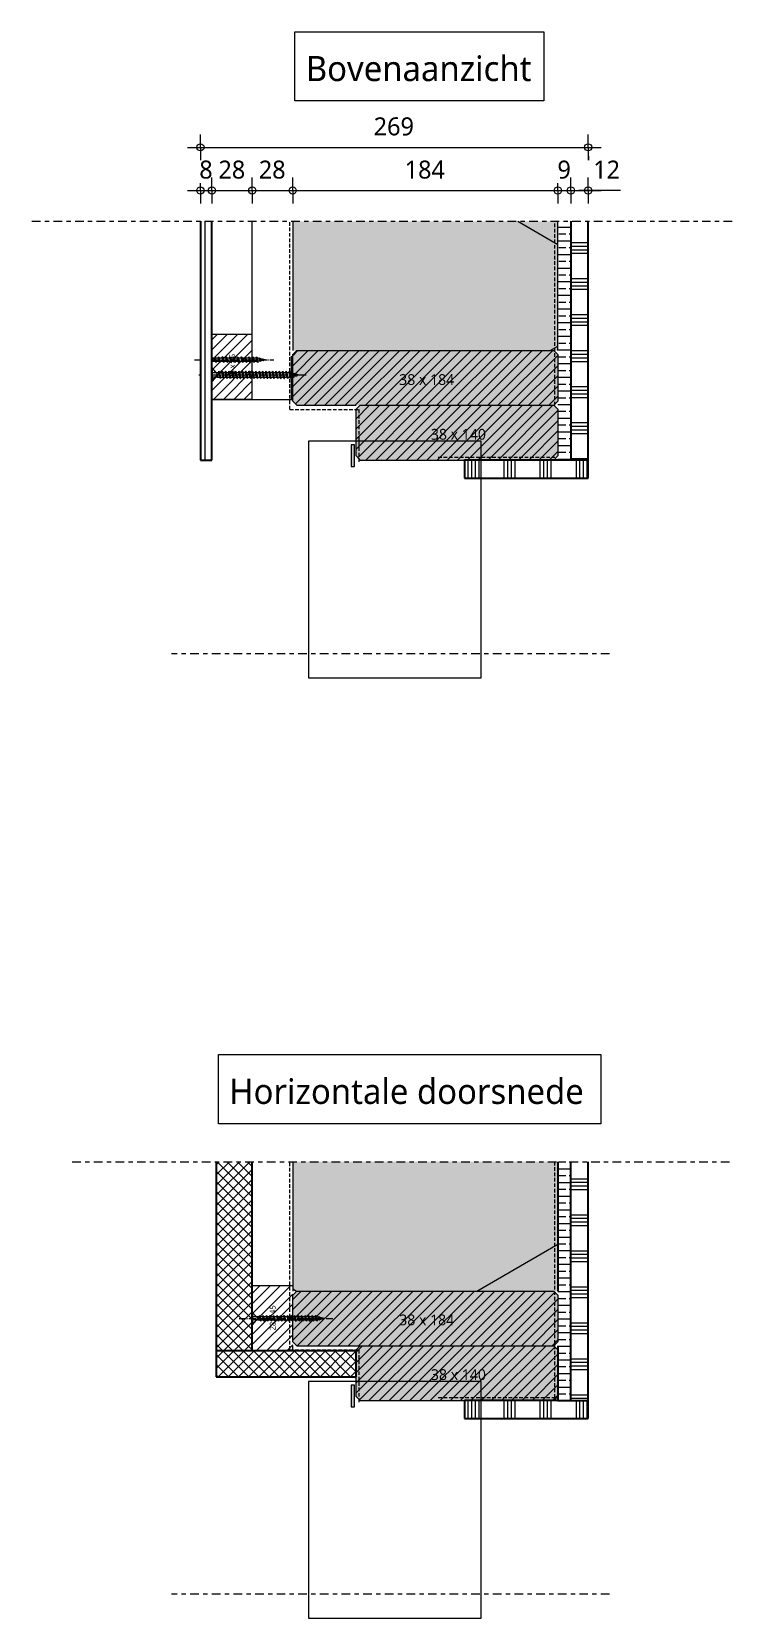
# Model space of a CAD drawing. Header units: millimetres. Extents: x 2927 to 18500, y -7154 to 6447.
# Drawn here: x 17032 to 17518, y -663 to 439 of the extents above; entities that cross this region are included whole.
import ezdxf

# ---------------------------------------------------------------- set-up
doc = ezdxf.new("R2010")
doc.units = ezdxf.units.MM
for name, pattern in [('Dash', [6.35, 3.175, -3.175]), ('MV_center', [15, 6, -3, 3, -3]), ('MV_hartlijn_staal', [6.6, 5, -0.8, 0, -0.8]), ('MV_hidden', [3.75, 2.5, -1.25])]:
    doc.linetypes.add(name, pattern=pattern)
for name, color, linetype, lineweight in [('A-ANNO-DIMS', 211, 'Continuous', 13), ('A-ANNO-DIMS-5', 211, 'Continuous', 13), ('A-ANNO-NOTE', 131, 'Continuous', 18), ('A-DETL', 90, 'Continuous', 13), ('A-DETL-GENF', 92, 'Continuous', 18), ('A-DETL-MEDM', 33, 'Continuous', 18), ('G-ANNO-REFR', 1, 'Dash', 13), ('G-ANNO-TEXT', 231, 'Continuous', 13)]:
    doc.layers.add(name, color=color, linetype=linetype, lineweight=lineweight)
doc.styles.add('Segoe UI', font='segoeui.ttf', dxfattribs={"height": 7.5})
doc.styles.add('Segoe UI_1', font='segoeui.ttf', dxfattribs={"height": 4})
doc.styles.add('Segoe UI_3', font='segoeui.ttf', dxfattribs={"height": 12.5})
doc.styles.add('Segoe UI_4', font='segoeui.ttf', dxfattribs={"height": 17.5})
doc.dimstyles.new('2_5_mm', dxfattribs={"dimscale": 304.8, "dimtxt": 13.092049, "dimasz": 0.016404, "dimexe": 0.029528, "dimexo": 0.0625, "dimgap": 0.014764, "dimtad": 1, "dimdec": 0, "dimzin": 0, "dimdsep": 46, "dimtxsty": 'Segoe UI_3', "dimblk1": 'DOTBLANK', "dimblk2": 'DOTBLANK', "dimsah": 1, "dimcen": 0.09, "dimdle": 0.029528, "dimazin": 0, "dimtfac": 1, "dimtdec": 4, "dimtix": 1, "dimtmove": 0, "dimatfit": 3, "dimfxl": 0.029528, "dimfxlon": 1, "dimtvp": 1, "dimtfill": 1, "dimtolj": 1, "dimtzin": 0, "dimarcsym": 2})
doc.dimstyles.new('2_5_mm_2', dxfattribs={"dimscale": 304.8, "dimtxt": 13.092049, "dimasz": 0.016404, "dimexe": 0.029528, "dimexo": 0.0625, "dimgap": 0.014764, "dimtad": 1, "dimdec": 0, "dimzin": 0, "dimdsep": 46, "dimtxsty": 'Segoe UI_3', "dimblk1": 'DOTBLANK', "dimblk2": 'DOTBLANK', "dimsah": 1, "dimcen": 0.09, "dimdle": 0.029528, "dimazin": 0, "dimtfac": 1, "dimtdec": 4, "dimtix": 1, "dimtmove": 1, "dimatfit": 3, "dimfxl": 0.029528, "dimfxlon": 1, "dimtvp": 1, "dimtfill": 1, "dimtolj": 1, "dimtzin": 0, "dimarcsym": 2})
picture_1 = doc.add_image_def('image1.jpg', size_in_pixel=(300, 412))
pattern_1 = [(0, (0, 0), (0, 9.476), []), (0, (0, 4.738), (0, 9.476), [4.738, -2.369])]
pattern_2 = [(90, (10, 0), (-25, 1e-15), []), (90, (12.5, 0), (-25, 1e-15), []), (90, (15, 0), (-25, 1e-15), []), (90, (17.5, 0), (-25, 1e-15), [])]
pattern_3 = [(0, (0, 10), (0, 25), []), (0, (0, 12.5), (0, 25), []), (0, (0, 15), (0, 25), []), (0, (0, 17.5), (0, 25), [])]
pattern_4 = [(300, (-2126.39, -181.76), (-155.885, -90), []), (240, (-2126.39, -181.76), (-155.885, 90), [])]
pattern_5 = [(45, (0, 0), (-3.5355339, 3.5355339), []), (135, (0, 0), (-3.5355339, -3.5355339), [])]

# ---------------------------------------------------------------- blocks, each defined once
blk = doc.blocks.new('00 hout-rechthoekig - SLS 38x140-4311494-Details Domera')
at = {"layer": 'A-DETL-GENF'}
blk.add_hatch(color=256, dxfattribs=at).paths.add_polyline_path([(59, 0), (137.2, 0), (140, 2.8), (140, 35.2), (137.2, 38), (2.8, 38), (0, 35.2), (0, 2.8), (2.8, 0)])
at = {"layer": 'A-DETL-MEDM', "lineweight": 13}
h = blk.add_hatch(dxfattribs=at)
h.set_pattern_fill('FP_303', color=256, style=0, pattern_type=2)
h.set_pattern_definition([(45, (-17257.179, 511.462), (-3.5355339, 3.5355339), [])])
h.paths.add_polyline_path([(59, 0), (137.2, 0), (140, 2.8), (140, 35.2), (137.2, 38), (2.8, 38), (0, 35.2), (0, 2.8), (2.8, 0)])
at = {"layer": 'A-DETL-MEDM'}
for p, q in [((0, 35.2), (2.8, 38)), ((0, 35.2), (2.8, 38)), ((0, 34.5), (0, 35.2)), ((137.2, 38), (140, 35.2)), ((137.2, 38), (140, 35.2)), ((0, 2.8), (0, 16.5)), ((2.8, 0), (0, 2.8)), ((2.8, 0), (0, 2.8)), ((2.8, 0), (75.2, 0)), ((140, 2.8), (137.2, 0)), ((137.2, 0), (140, 2.8))]:
    blk.add_line(p, q, dxfattribs=at)
blk = doc.blocks.new('00 hout rechthoekig - 28x45-4306784-Details Domera')
at = {"layer": 'A-DETL-GENF', "lineweight": 13}
h = blk.add_hatch(dxfattribs=at)
h.set_pattern_fill('FP_304', color=256, style=0, pattern_type=2)
h.set_pattern_definition([(315, (476.962, 17185.179), (3.5355339, 3.5355339), [])])
h.paths.add_polyline_path([(0, -28), (45, -28), (45, 0), (0, 0)])
at = {"layer": 'A-DETL-MEDM'}
for p, q in [((45, -28), (45, 0)), ((0, -28), (3.5, -28))]:
    blk.add_line(p, q, dxfattribs=at)
blk = doc.blocks.new('42_isolatie - Type 1-4084840-Details Domera')
at = {"layer": 'A-DETL-GENF'}
blk.add_hatch(color=256, dxfattribs=at).paths.add_polyline_path([(242.8, -0.8), (153, -0.8), (153, -184.8), (242.8, -184.8), (242.8, -3.6)])
at = {"layer": 'A-DETL-GENF', "lineweight": 13}
h = blk.add_hatch(dxfattribs=at)
h.set_pattern_fill('FP_11', color=256, style=0, pattern_type=2)
h.set_pattern_definition(pattern_4)
h.paths.add_polyline_path([(242.8, -0.8), (153, -0.8), (153, -184.8), (242.8, -184.8), (242.8, -3.6)])
at = {"layer": 'A-DETL-GENF'}
for p, q in [((242.8, -0.8), (153, -0.8)), ((153, -184.8), (242.8, -184.8)), ((153, -184.8), (242.8, -184.8))]:
    blk.add_line(p, q, dxfattribs=at)
blk = doc.blocks.new('00 hout-rechthoekig - SLS 38x184-4311497-Details Domera')
at = {"layer": 'A-DETL-GENF'}
blk.add_hatch(color=256, dxfattribs=at).paths.add_polyline_path([(181.2, 0), (184, 2.8), (184, 35.2), (181.2, 38), (2.8, 38), (0, 35.2), (0, 2.8), (2.8, 0), (103, 0)])
at = {"layer": 'A-DETL-MEDM', "lineweight": 13}
h = blk.add_hatch(dxfattribs=at)
h.set_pattern_fill('FP_341', color=256, style=0, pattern_type=2)
h.set_pattern_definition([(45, (-17213.179, 473.462), (-3.5355339, 3.5355339), [])])
h.paths.add_polyline_path([(181.2, 0), (184, 2.8), (184, 35.2), (181.2, 38), (2.8, 38), (0, 35.2), (0, 2.8), (2.8, 0), (103, 0)])
at = {"layer": 'A-DETL-MEDM'}
for p, q in [((0, 35.2), (2.8, 38)), ((0, 35.2), (2.8, 38)), ((0, 2.8), (0, 35.2)), ((2.8, 38), (181.2, 38)), ((181.2, 38), (184, 35.2)), ((181.2, 38), (184, 35.2)), ((184, 35.2), (184, 2.8)), ((2.8, 0), (0, 2.8)), ((2.8, 0), (0, 2.8)), ((2.8, 0), (181.2, 0)), ((184, 2.8), (181.2, 0)), ((181.2, 0), (184, 2.8))]:
    blk.add_line(p, q, dxfattribs=at)
blk = doc.blocks.new('42_isolatie - Type 1-V282-Details Domera')
at = {"layer": 'A-DETL-GENF'}
blk.add_hatch(color=256, dxfattribs=at).paths.add_polyline_path([(242.8, -0.8), (153, -0.8), (153, -184.8), (242.8, -184.8), (242.8, -3.6)])
at = {"layer": 'A-DETL-GENF', "lineweight": 13}
h = blk.add_hatch(dxfattribs=at)
h.set_pattern_fill('FP_11', color=256, style=0, pattern_type=2)
h.set_pattern_definition(pattern_4)
h.paths.add_polyline_path([(242.8, -0.8), (153, -0.8), (153, -184.8), (242.8, -184.8), (242.8, -3.6)])
at = {"layer": 'A-DETL-GENF'}
for p, q in [((242.8, -0.8), (153, -0.8)), ((242.8, -0.8), (153, -0.8)), ((153, -184.8), (242.8, -184.8)), ((153, -184.8), (242.8, -184.8))]:
    blk.add_line(p, q, dxfattribs=at)
blk = doc.blocks.new('00 hout rechthoekig - 28x45-V283-Details Domera')
at = {"layer": 'A-DETL-GENF', "lineweight": 13}
h = blk.add_hatch(dxfattribs=at)
h.set_pattern_fill('FP_342', color=256, style=0, pattern_type=2)
h.set_pattern_definition([(315, (-183.569, 17157.179), (3.5355339, 3.5355339), [])])
h.paths.add_polyline_path([(0, -28), (45, -28), (45, 0), (0, 0)])
at = {"layer": 'A-DETL-MEDM'}
for p, q in [((0, 0), (0, -28)), ((45, -28), (45, 0)), ((0, -28), (45, -28))]:
    blk.add_line(p, q, dxfattribs=at)
blk = doc.blocks.new('00 hout-rechthoekig - SLS 38x184-V284-Details Domera')
at = {"layer": 'A-DETL-GENF'}
blk.add_hatch(color=256, dxfattribs=at).paths.add_polyline_path([(181.2, 0), (184, 2.8), (184, 35.2), (181.2, 38), (2.8, 38), (0, 35.2), (0, 2.8), (2.8, 0), (103, 0)])
at = {"layer": 'A-DETL-MEDM', "lineweight": 13}
h = blk.add_hatch(dxfattribs=at)
h.set_pattern_fill('FP_343', color=256, style=0, pattern_type=2)
h.set_pattern_definition([(45, (-17213.179, -179.463), (-3.5355339, 3.5355339), [])])
h.paths.add_polyline_path([(181.2, 0), (184, 2.8), (184, 35.2), (181.2, 38), (2.8, 38), (0, 35.2), (0, 2.8), (2.8, 0), (103, 0)])
at = {"layer": 'A-DETL-MEDM'}
for p, q in [((0, 35.2), (2.8, 38)), ((0, 35.2), (2.8, 38)), ((0, 2.8), (0, 35.2)), ((2.8, 38), (181.2, 38)), ((181.2, 38), (184, 35.2)), ((181.2, 38), (184, 35.2)), ((184, 35.2), (184, 2.8)), ((2.8, 0), (0, 2.8)), ((2.8, 0), (0, 2.8)), ((2.8, 0), (44, 0)), ((184, 2.8), (181.2, 0)), ((181.2, 0), (184, 2.8))]:
    blk.add_line(p, q, dxfattribs=at)
blk = doc.blocks.new('NLRS_00_DI_maskeer - Type 1-4235193-Details Domera')
at = {"layer": 'A-DETL-GENF', "linetype": 'MV_center'}
blk.add_line((203.9, 0), (-100, 0), dxfattribs=at)
blk = doc.blocks.new('28 schroeven 2D - Verzonken schroef 5_0x60mm-V285-Details Domera')
at = {"layer": 'A-DETL-GENF', "lineweight": 5}
for p, q in [((-2, -2.4), (-4.9, 0)), ((4.9, 0), (2, -2.4)), ((-4.5, -0.3), (4.5, -0.3)), ((2.5, -4.7), (-2.5, -5.9)), ((-2.5, -5.9), (-1.8, -5.3)), ((2.5, -7.1), (-2.5, -8.2)), ((-2.5, -8.2), (-1.8, -7.6)), ((2.5, -9.4), (-2.5, -10.6)), ((-2.5, -10.6), (-1.8, -9.9)), ((-1.5, -4), (1.5, -3.3)), ((-1.5, -3.6), (-1.5, -55)), ((1.5, -55), (1.5, -3.6)), ((1.8, -5.4), (2.5, -4.7)), ((1.8, -7.7), (2.5, -7.1)), ((1.8, -10), (2.5, -9.4)), ((2.5, -11.7), (-2.5, -12.9)), ((-2.5, -12.9), (-1.8, -12.3)), ((2.5, -14.1), (-2.5, -15.2)), ((-2.5, -15.2), (-1.8, -14.6)), ((2.5, -16.4), (-2.5, -17.6)), ((-2.5, -17.6), (-1.8, -16.9)), ((2.5, -18.7), (-2.5, -19.9)), ((-2.5, -19.9), (-1.8, -19.3)), ((2.5, -21.1), (-2.5, -22.2)), ((-2.5, -22.2), (-1.8, -21.6)), ((1.8, -12.4), (2.5, -11.7)), ((1.8, -14.7), (2.5, -14.1)), ((1.8, -17), (2.5, -16.4)), ((1.8, -19.4), (2.5, -18.7)), ((1.8, -21.7), (2.5, -21.1)), ((2.5, -23.4), (-2.5, -24.6)), ((-2.5, -24.6), (-1.8, -23.9)), ((2.5, -25.7), (-2.5, -26.9)), ((-2.5, -26.9), (-1.8, -26.3)), ((2.5, -28.1), (-2.5, -29.2)), ((-2.5, -29.2), (-1.8, -28.6)), ((2.5, -30.4), (-2.5, -31.6)), ((-2.5, -31.6), (-1.8, -30.9)), ((2.5, -32.7), (-2.5, -33.9)), ((1.8, -24), (2.5, -23.4)), ((1.8, -26.4), (2.5, -25.7)), ((1.8, -28.7), (2.5, -28.1)), ((1.8, -31), (2.5, -30.4)), ((1.8, -33.4), (2.5, -32.7)), ((-2.5, -33.9), (-1.8, -33.3)), ((2.5, -35.1), (-2.5, -36.2)), ((-2.5, -36.2), (-1.8, -35.6)), ((2.5, -37.4), (-2.5, -38.6)), ((-2.5, -38.6), (-1.8, -37.9)), ((2.5, -39.7), (-2.5, -40.9)), ((-2.5, -40.9), (-1.8, -40.3)), ((2.5, -42.1), (-2.5, -43.2)), ((-2.5, -43.2), (-1.8, -42.6)), ((1.8, -35.7), (2.5, -35.1)), ((1.8, -38), (2.5, -37.4)), ((1.8, -40.4), (2.5, -39.7)), ((1.8, -42.7), (2.5, -42.1)), ((2.5, -44.4), (-2.5, -45.6)), ((-2.5, -45.6), (-1.8, -44.9)), ((2.5, -46.7), (-2.5, -47.9)), ((-2.5, -47.9), (-1.8, -47.3)), ((2.5, -49.1), (-2.5, -50.2)), ((-2.5, -50.2), (-1.8, -49.6)), ((2.5, -51.4), (-2.5, -52.6)), ((-2.5, -52.6), (-1.8, -51.9)), ((2.5, -53.7), (-2.5, -54.9)), ((-2.5, -54.9), (-1.8, -54.3)), ((-1.5, -55), (0, -60)), ((0, -60), (1.5, -55)), ((1.8, -45), (2.5, -44.4)), ((1.8, -47.4), (2.5, -46.7)), ((1.8, -49.7), (2.5, -49.1)), ((1.8, -52), (2.5, -51.4)), ((1.8, -54.4), (2.5, -53.7)), ((1.8, -55.8), (-1.8, -56.7)), ((-1.8, -56.7), (-1, -56)), ((-1, -58.7), (-0.3, -58.1)), ((1, -58.2), (-1, -58.7)), ((0.3, -58.9), (1, -58.2)), ((1, -56.5), (1.8, -55.8))]:
    blk.add_line(p, q, dxfattribs=at)
at = {"layer": 'A-DETL-GENF'}
for p, q in [((-1.5, -3.6), (-1.5, 0)), ((1.5, -3.6), (1.5, 0))]:
    blk.add_line(p, q, dxfattribs=at)
at = {"layer": 'A-DETL-GENF', "linetype": 'MV_hartlijn_staal', "lineweight": 13}
for p, q in [((0, 9.1), (0, 8)), ((0, 0), (0, -65.9))]:
    blk.add_line(p, q, dxfattribs=at)
at = {"layer": 'A-DETL-GENF', "lineweight": 5}
for centre, start, end in [((-3, -3.6), 360, 50), ((3, -3.6), 130, 180)]:
    blk.add_arc(centre, 1.5, start, end, dxfattribs=at)
for points in [[(-2.5, -5.9), (-1.8, -6.2), (1.8, -5.4)], [(-2.5, -8.2), (-1.8, -8.5), (1.8, -7.7)], [(-2.5, -10.6), (-1.8, -10.9), (1.8, -10)], [(-1.8, -5.3), (2.2, -4.5), (2.5, -4.7)], [(-1.8, -7.6), (2.2, -6.8), (2.5, -7.1)], [(-1.8, -9.9), (2.2, -9.1), (2.5, -9.4)], [(-2.5, -12.9), (-1.8, -13.2), (1.8, -12.4)], [(-2.5, -15.2), (-1.8, -15.5), (1.8, -14.7)], [(-2.5, -17.6), (-1.8, -17.9), (1.8, -17)], [(-2.5, -19.9), (-1.8, -20.2), (1.8, -19.4)], [(-2.5, -22.2), (-1.8, -22.5), (1.8, -21.7)], [(-1.8, -12.3), (2.2, -11.5), (2.5, -11.7)], [(-1.8, -14.6), (2.2, -13.8), (2.5, -14.1)], [(-1.8, -16.9), (2.2, -16.1), (2.5, -16.4)], [(-1.8, -19.3), (2.2, -18.5), (2.5, -18.7)], [(-1.8, -21.6), (2.2, -20.8), (2.5, -21.1)], [(-2.5, -24.6), (-1.8, -24.9), (1.8, -24)], [(-2.5, -26.9), (-1.8, -27.2), (1.8, -26.4)], [(-2.5, -29.2), (-1.8, -29.5), (1.8, -28.7)], [(-2.5, -31.6), (-1.8, -31.9), (1.8, -31)], [(-1.8, -23.9), (2.2, -23.1), (2.5, -23.4)], [(-1.8, -26.3), (2.2, -25.5), (2.5, -25.7)], [(-1.8, -28.6), (2.2, -27.8), (2.5, -28.1)], [(-1.8, -30.9), (2.2, -30.1), (2.5, -30.4)], [(-1.8, -33.3), (2.2, -32.5), (2.5, -32.7)], [(-2.5, -33.9), (-1.8, -34.2), (1.8, -33.4)], [(-2.5, -36.2), (-1.8, -36.5), (1.8, -35.7)], [(-2.5, -38.6), (-1.8, -38.9), (1.8, -38)], [(-2.5, -40.9), (-1.8, -41.2), (1.8, -40.4)], [(-2.5, -43.2), (-1.8, -43.5), (1.8, -42.7)], [(-1.8, -35.6), (2.2, -34.8), (2.5, -35.1)], [(-1.8, -37.9), (2.2, -37.1), (2.5, -37.4)], [(-1.8, -40.3), (2.2, -39.5), (2.5, -39.7)], [(-1.8, -42.6), (2.2, -41.8), (2.5, -42.1)], [(-2.5, -45.6), (-1.8, -45.9), (1.8, -45)], [(-2.5, -47.9), (-1.8, -48.2), (1.8, -47.4)], [(-2.5, -50.2), (-1.8, -50.5), (1.8, -49.7)], [(-2.5, -52.6), (-1.8, -52.9), (1.8, -52)], [(-2.5, -54.9), (-1.8, -55.2), (1.8, -54.4)], [(-1.8, -44.9), (2.2, -44.1), (2.5, -44.4)], [(-1.8, -47.3), (2.2, -46.5), (2.5, -46.7)], [(-1.8, -49.6), (2.2, -48.8), (2.5, -49.1)], [(-1.8, -51.9), (2.2, -51.1), (2.5, -51.4)], [(-1.8, -54.3), (2.2, -53.5), (2.5, -53.7)], [(-1.8, -56.7), (-1.3, -56.9), (1, -56.5)], [(-1, -56), (1.6, -55.6), (1.8, -55.8)], [(-1, -58.7), (-0.8, -58.8), (0.3, -58.9)], [(-0.3, -58.1), (1, -58.1), (1, -58.2)]]:
    blk.add_open_spline(points, degree=2, dxfattribs=at)
blk = doc.blocks.new('28 schroeven 2D - Verzonken schroef 4_0x40mm-V286-Details Domera')
at = {"layer": 'A-DETL-GENF', "linetype": 'MV_hartlijn_staal', "lineweight": 13}
for p, q in [((0, 9.1), (0, 5)), ((0, -3), (0, -45.9))]:
    blk.add_line(p, q, dxfattribs=at)
at = {"layer": 'A-DETL-GENF', "lineweight": 5}
for p, q in [((2, -5), (-2, -5.9)), ((-2, -5.9), (-1.3, -5.3)), ((2, -7.6), (-2, -8.5)), ((-2, -8.5), (-1.3, -7.9)), ((2, -10.2), (-2, -11.2)), ((-2, -11.2), (-1.3, -10.5)), ((-1, -4), (1, -3.3)), ((-1, -3.6), (-1, -35)), ((1, -35), (1, -3.6)), ((1.3, -5.6), (2, -5)), ((1.3, -8.2), (2, -7.6)), ((1.3, -10.9), (2, -10.2)), ((2, -12.9), (-2, -13.8)), ((-2, -13.8), (-1.3, -13.2)), ((2, -15.5), (-2, -16.4)), ((-2, -16.4), (-1.3, -15.8)), ((2, -18.1), (-2, -19.1)), ((-2, -19.1), (-1.3, -18.4)), ((2, -20.8), (-2, -21.7)), ((-2, -21.7), (-1.3, -21.1)), ((1.3, -13.5), (2, -12.9)), ((1.3, -16.2), (2, -15.5)), ((1.3, -18.8), (2, -18.1)), ((1.3, -21.4), (2, -20.8)), ((2, -23.4), (-2, -24.4)), ((-2, -24.4), (-1.3, -23.7)), ((2, -26.1), (-2, -27)), ((-2, -27), (-1.3, -26.3)), ((2, -28.7), (-2, -29.6)), ((-2, -29.6), (-1.3, -29)), ((2, -31.3), (-2, -32.3)), ((-2, -32.3), (-1.3, -31.6)), ((1.3, -24.1), (2, -23.4)), ((1.3, -26.7), (2, -26.1)), ((1.3, -29.3), (2, -28.7)), ((1.3, -32), (2, -31.3)), ((2, -34), (-2, -34.9)), ((-2, -34.9), (-1.3, -34.3)), ((-1.3, -36.7), (-0.5, -36)), ((1.3, -36.1), (-1.3, -36.7)), ((-1, -35), (0, -40)), ((-0.5, -38.7), (0.2, -38.1)), ((0.5, -38.5), (-0.5, -38.7)), ((-0.2, -39.1), (0.5, -38.5)), ((0, -40), (1, -35)), ((0.5, -36.7), (1.3, -36.1)), ((1.3, -34.6), (2, -34))]:
    blk.add_line(p, q, dxfattribs=at)
at = {"layer": 'A-DETL-GENF'}
for p, q in [((-1, -3.6), (-1, -3)), ((1, -3.6), (1, -3))]:
    blk.add_line(p, q, dxfattribs=at)
at = {"layer": 'A-DETL-GENF', "lineweight": 5}
for centre, start, end in [((-2.5, -3.6), 360, 21.7848), ((2.5, -3.6), 158.2152, 180)]:
    blk.add_arc(centre, 1.5, start, end, dxfattribs=at)
for points in [[(-2, -5.9), (-1.5, -6.1), (1.3, -5.6)], [(-2, -8.5), (-1.5, -8.8), (1.3, -8.2)], [(-2, -11.2), (-1.5, -11.4), (1.3, -10.9)], [(-1.3, -5.3), (1.8, -4.8), (2, -5)], [(-1.3, -7.9), (1.8, -7.4), (2, -7.6)], [(-1.3, -10.5), (1.8, -10), (2, -10.2)], [(-2, -13.8), (-1.5, -14), (1.3, -13.5)], [(-2, -16.4), (-1.5, -16.7), (1.3, -16.2)], [(-2, -19.1), (-1.5, -19.3), (1.3, -18.8)], [(-2, -21.7), (-1.5, -22), (1.3, -21.4)], [(-1.3, -13.2), (1.8, -12.7), (2, -12.9)], [(-1.3, -15.8), (1.8, -15.3), (2, -15.5)], [(-1.3, -18.4), (1.8, -17.9), (2, -18.1)], [(-1.3, -21.1), (1.8, -20.6), (2, -20.8)], [(-2, -24.4), (-1.5, -24.6), (1.3, -24.1)], [(-2, -27), (-1.5, -27.2), (1.3, -26.7)], [(-2, -29.6), (-1.5, -29.9), (1.3, -29.3)], [(-2, -32.3), (-1.5, -32.5), (1.3, -32)], [(-1.3, -23.7), (1.8, -23.2), (2, -23.4)], [(-1.3, -26.3), (1.8, -25.8), (2, -26.1)], [(-1.3, -29), (1.8, -28.5), (2, -28.7)], [(-1.3, -31.6), (1.8, -31.1), (2, -31.3)], [(-2, -34.9), (-1.5, -35.1), (1.3, -34.6)], [(-1.3, -34.3), (1.8, -33.7), (2, -34)], [(-1.3, -36.7), (-1, -36.8), (0.5, -36.7)], [(-0.5, -36), (1.2, -35.9), (1.3, -36.1)], [(-0.5, -38.7), (-0.5, -38.8), (-0.2, -39.1)], [(0.2, -38.1), (0.5, -38.4), (0.5, -38.5)]]:
    blk.add_open_spline(points, degree=2, dxfattribs=at)
blk = doc.blocks.new('NLRS_00_DI_maskeer - Type 1-4235192-Details Domera')
at = {"layer": 'A-DETL-GENF', "linetype": 'MV_center'}
blk.add_line((386, 0), (-100, 0), dxfattribs=at)
blk = doc.blocks.new('28 schroeven 2D - Verzonken schroef 4_0x50mm-3291589-Details Domera')
at = {"layer": 'A-DETL-GENF', "lineweight": 5}
for p, q in [((-4.4, 0), (4.4, 0)), ((-1.5, -2.4), (-4.4, 0)), ((4.4, 0), (1.5, -2.4)), ((-4, -0.3), (4, -0.3)), ((2, -5), (-2, -5.9)), ((-2, -5.9), (-1.3, -5.3)), ((2, -7.4), (-2, -8.3)), ((-2, -8.3), (-1.3, -7.7)), ((2, -9.8), (-2, -10.8)), ((-2, -10.8), (-1.3, -10.1)), ((-1, -4), (1, -3.3)), ((-1, -3.6), (-1, -45)), ((1, -45), (1, -3.6)), ((1.3, -5.6), (2, -5)), ((1.3, -8), (2, -7.4)), ((1.3, -10.5), (2, -9.8)), ((2, -12.3), (-2, -13.2)), ((-2, -13.2), (-1.3, -12.6)), ((2, -14.7), (-2, -15.6)), ((-2, -15.6), (-1.3, -15)), ((2, -17.2), (-2, -18.1)), ((-2, -18.1), (-1.3, -17.4)), ((2, -19.6), (-2, -20.5)), ((-2, -20.5), (-1.3, -19.9)), ((2, -22), (-2, -23)), ((1.3, -12.9), (2, -12.3)), ((1.3, -15.4), (2, -14.7)), ((1.3, -17.8), (2, -17.2)), ((1.3, -20.2), (2, -19.6)), ((1.3, -22.7), (2, -22)), ((-2, -23), (-1.3, -22.3)), ((2, -24.5), (-2, -25.4)), ((-2, -25.4), (-1.3, -24.8)), ((2, -26.9), (-2, -27.8)), ((-2, -27.8), (-1.3, -27.2)), ((2, -29.3), (-2, -30.3)), ((-2, -30.3), (-1.3, -29.6)), ((2, -31.8), (-2, -32.7)), ((-2, -32.7), (-1.3, -32.1)), ((1.3, -25.1), (2, -24.5)), ((1.3, -27.5), (2, -26.9)), ((1.3, -30), (2, -29.3)), ((1.3, -32.4), (2, -31.8)), ((2, -34.2), (-2, -35.1)), ((-2, -35.1), (-1.3, -34.5)), ((2, -36.7), (-2, -37.6)), ((-2, -37.6), (-1.3, -36.9)), ((2, -39.1), (-2, -40)), ((-2, -40), (-1.3, -39.4)), ((2, -41.5), (-2, -42.5)), ((-2, -42.5), (-1.3, -41.8)), ((2, -44), (-2, -44.9)), ((1.3, -34.9), (2, -34.2)), ((1.3, -37.3), (2, -36.7)), ((1.3, -39.7), (2, -39.1)), ((1.3, -42.2), (2, -41.5)), ((1.3, -44.6), (2, -44)), ((-2, -44.9), (-1.3, -44.3)), ((-1.3, -46.7), (-0.5, -46)), ((1.3, -46.1), (-1.3, -46.7)), ((-1, -45), (0, -50)), ((-0.5, -48.7), (0.2, -48.1)), ((0.5, -48.5), (-0.5, -48.7)), ((-0.2, -49.1), (0.5, -48.5)), ((0, -50), (1, -45)), ((0.5, -46.7), (1.3, -46.1))]:
    blk.add_line(p, q, dxfattribs=at)
at = {"layer": 'A-DETL-GENF'}
for p, q in [((-1, -3.6), (-1, 0)), ((1, -3.6), (1, 0))]:
    blk.add_line(p, q, dxfattribs=at)
at = {"layer": 'A-DETL-GENF', "linetype": 'MV_hartlijn_staal', "lineweight": 13}
blk.add_line((0, 9.1), (0, -55.9), dxfattribs=at)
at = {"layer": 'A-DETL-GENF', "lineweight": 5}
for centre, start, end in [((-2.5, -3.6), 360, 50), ((2.5, -3.6), 130, 180)]:
    blk.add_arc(centre, 1.5, start, end, dxfattribs=at)
for points in [[(-2, -5.9), (-1.5, -6.1), (1.3, -5.6)], [(-2, -8.3), (-1.5, -8.6), (1.3, -8)], [(-2, -10.8), (-1.5, -11), (1.3, -10.5)], [(-1.3, -5.3), (1.8, -4.8), (2, -5)], [(-1.3, -7.7), (1.8, -7.2), (2, -7.4)], [(-1.3, -10.1), (1.8, -9.6), (2, -9.8)], [(-2, -13.2), (-1.5, -13.5), (1.3, -12.9)], [(-2, -15.6), (-1.5, -15.9), (1.3, -15.4)], [(-2, -18.1), (-1.5, -18.3), (1.3, -17.8)], [(-2, -20.5), (-1.5, -20.8), (1.3, -20.2)], [(-1.3, -12.6), (1.8, -12.1), (2, -12.3)], [(-1.3, -15), (1.8, -14.5), (2, -14.7)], [(-1.3, -17.4), (1.8, -16.9), (2, -17.2)], [(-1.3, -19.9), (1.8, -19.4), (2, -19.6)], [(-1.3, -22.3), (1.8, -21.8), (2, -22)], [(-2, -23), (-1.5, -23.2), (1.3, -22.7)], [(-2, -25.4), (-1.5, -25.6), (1.3, -25.1)], [(-2, -27.8), (-1.5, -28.1), (1.3, -27.5)], [(-2, -30.3), (-1.5, -30.5), (1.3, -30)], [(-2, -32.7), (-1.5, -32.9), (1.3, -32.4)], [(-1.3, -24.8), (1.8, -24.2), (2, -24.5)], [(-1.3, -27.2), (1.8, -26.7), (2, -26.9)], [(-1.3, -29.6), (1.8, -29.1), (2, -29.3)], [(-1.3, -32.1), (1.8, -31.6), (2, -31.8)], [(-2, -35.1), (-1.5, -35.4), (1.3, -34.9)], [(-2, -37.6), (-1.5, -37.8), (1.3, -37.3)], [(-2, -40), (-1.5, -40.3), (1.3, -39.7)], [(-2, -42.5), (-1.5, -42.7), (1.3, -42.2)], [(-1.3, -34.5), (1.8, -34), (2, -34.2)], [(-1.3, -36.9), (1.8, -36.4), (2, -36.7)], [(-1.3, -39.4), (1.8, -38.9), (2, -39.1)], [(-1.3, -41.8), (1.8, -41.3), (2, -41.5)], [(-1.3, -44.3), (1.8, -43.7), (2, -44)], [(-2, -44.9), (-1.5, -45.1), (1.3, -44.6)], [(-1.3, -46.7), (-1, -46.8), (0.5, -46.7)], [(-0.5, -46), (1.2, -45.9), (1.3, -46.1)], [(-0.5, -48.7), (-0.5, -48.8), (-0.2, -49.1)], [(0.2, -48.1), (0.5, -48.4), (0.5, -48.5)]]:
    blk.add_open_spline(points, degree=2, dxfattribs=at)
blk = doc.blocks.new('NLRS_00_DI_maskeer - Type 1-4235183-Details Domera')
at = {"layer": 'A-DETL-GENF', "linetype": 'MV_center'}
blk.add_line((358, 0), (-100, 0), dxfattribs=at)
blk = doc.blocks.new('00 hout-rechthoekig - SLS 38x140-V319-Details Domera')
at = {"layer": 'A-DETL-GENF'}
blk.add_hatch(color=256, dxfattribs=at).paths.add_polyline_path([(2.8, 0), (137.2, 0), (140, 2.8), (140, 35.2), (137.2, 38), (2.8, 38), (0, 35.2), (0, 2.8)])
at = {"layer": 'A-DETL-MEDM', "lineweight": 13}
h = blk.add_hatch(dxfattribs=at)
h.set_pattern_fill('FP_374', color=256, style=0, pattern_type=2)
h.set_pattern_definition([(45, (-17257.179, -141.463), (-3.5355339, 3.5355339), [])])
h.paths.add_polyline_path([(2.8, 0), (137.2, 0), (140, 2.8), (140, 35.2), (137.2, 38), (2.8, 38), (0, 35.2), (0, 2.8)])
at = {"layer": 'A-DETL-MEDM'}
for p, q in [((0, 35.2), (2.8, 38)), ((0, 35.2), (2.8, 38)), ((0, 2.8), (0, 35.2)), ((2.8, 38), (137.2, 38)), ((137.2, 38), (140, 35.2)), ((137.2, 38), (140, 35.2)), ((140, 35.2), (140, 2.8)), ((2.8, 0), (0, 2.8)), ((2.8, 0), (0, 2.8)), ((2.8, 0), (75.2, 0)), ((140, 2.8), (137.2, 0)), ((137.2, 0), (140, 2.8))]:
    blk.add_line(p, q, dxfattribs=at)
blk = doc.blocks.new('DIMBLOCK387-Details Domera')
at = {"layer": 'A-ANNO-DIMS-5'}
for p, q in [((17149.2, 328.6), (17149.2, 337.6)), ((17157.2, 328.6), (17157.2, 337.6)), ((17140.2, 328.6), (17157.2, 328.6)), ((17149.2, 328.6), (17149.2, 319.6)), ((17157.2, 328.6), (17157.2, 319.6))]:
    blk.add_line(p, q, dxfattribs=at)
for centre in [(17149.2, 328.6), (17157.2, 328.6)]:
    blk.add_circle(centre, 2.5, dxfattribs=at)
at = {"layer": 'A-ANNO-DIMS-5', "color": 0, "insert": (17148.4, 349.4), "char_height": 12.5, "width": 11.426, "attachment_point": 1, "line_spacing_factor": 1.142579, "style": 'Segoe UI_3', "bg_fill": 3, "box_fill_scale": 1.25, "bg_fill_color": 9, "bg_fill_true_color": 13158600, "bg_fill_transparency": 0}
blk.add_mtext('8', dxfattribs=at)
blk = doc.blocks.new('_DotBlank')
at = {"color": 0, "linetype": 'ByBlock', "lineweight": -2}
blk.add_line((-0.5, 0), (-1, 0), dxfattribs=at)
blk.add_circle((0, 0), 0.5, dxfattribs=at)
blk = doc.blocks.new('DIMBLOCK388-Details Domera')
at = {"layer": 'A-ANNO-DIMS-5'}
for p, q in [((17157.2, 328.6), (17157.2, 337.6)), ((17185.2, 328.6), (17185.2, 337.6)), ((17157.2, 328.6), (17185.2, 328.6)), ((17157.2, 328.6), (17157.2, 319.6)), ((17185.2, 328.6), (17185.2, 319.6))]:
    blk.add_line(p, q, dxfattribs=at)
for centre in [(17157.2, 328.6), (17185.2, 328.6)]:
    blk.add_circle(centre, 2.5, dxfattribs=at)
at = {"layer": 'A-ANNO-DIMS-5', "color": 0, "insert": (17161.7, 349.4), "char_height": 12.5, "width": 22.852, "attachment_point": 1, "line_spacing_factor": 1.142579, "style": 'Segoe UI_3', "bg_fill": 3, "box_fill_scale": 1.25, "bg_fill_color": 9, "bg_fill_true_color": 13158600, "bg_fill_transparency": 0}
blk.add_mtext('28', dxfattribs=at)
blk = doc.blocks.new('DIMBLOCK389-Details Domera')
at = {"layer": 'A-ANNO-DIMS-5'}
for p, q in [((17185.2, 328.6), (17185.2, 337.6)), ((17213.2, 328.6), (17213.2, 337.6)), ((17185.2, 328.6), (17213.2, 328.6)), ((17185.2, 328.6), (17185.2, 319.6)), ((17213.2, 328.6), (17213.2, 319.6))]:
    blk.add_line(p, q, dxfattribs=at)
for centre in [(17185.2, 328.6), (17213.2, 328.6)]:
    blk.add_circle(centre, 2.5, dxfattribs=at)
at = {"layer": 'A-ANNO-DIMS-5', "color": 0, "insert": (17189.7, 349.4), "char_height": 12.5, "width": 22.852, "attachment_point": 1, "line_spacing_factor": 1.142579, "style": 'Segoe UI_3', "bg_fill": 3, "box_fill_scale": 1.25, "bg_fill_color": 9, "bg_fill_true_color": 13158600, "bg_fill_transparency": 0}
blk.add_mtext('28', dxfattribs=at)
blk = doc.blocks.new('DIMBLOCK390-Details Domera')
at = {"layer": 'A-ANNO-DIMS-5'}
for p, q in [((17213.2, 328.6), (17213.2, 337.6)), ((17397.2, 328.6), (17397.2, 337.6)), ((17213.2, 328.6), (17397.2, 328.6)), ((17213.2, 328.6), (17213.2, 319.6)), ((17397.2, 328.6), (17397.2, 319.6))]:
    blk.add_line(p, q, dxfattribs=at)
for centre in [(17213.2, 328.6), (17397.2, 328.6)]:
    blk.add_circle(centre, 2.5, dxfattribs=at)
at = {"layer": 'A-ANNO-DIMS-5', "color": 0, "insert": (17290.9, 349.4), "char_height": 12.5, "width": 34.277, "attachment_point": 1, "line_spacing_factor": 1.142579, "style": 'Segoe UI_3', "bg_fill": 3, "box_fill_scale": 1.25, "bg_fill_color": 9, "bg_fill_true_color": 13158600, "bg_fill_transparency": 0}
blk.add_mtext('184', dxfattribs=at)
blk = doc.blocks.new('DIMBLOCK391-Details Domera')
at = {"layer": 'A-ANNO-DIMS-5'}
for p, q in [((17397.2, 328.6), (17397.2, 337.6)), ((17406.2, 328.6), (17406.2, 337.6)), ((17397.2, 328.6), (17406.2, 328.6)), ((17397.2, 328.6), (17397.2, 319.6)), ((17406.2, 328.6), (17406.2, 319.6))]:
    blk.add_line(p, q, dxfattribs=at)
for centre in [(17397.2, 328.6), (17406.2, 328.6)]:
    blk.add_circle(centre, 2.5, dxfattribs=at)
at = {"layer": 'A-ANNO-DIMS-5', "color": 0, "insert": (17396.9, 349.4), "char_height": 12.5, "width": 11.426, "attachment_point": 1, "line_spacing_factor": 1.142579, "style": 'Segoe UI_3', "bg_fill": 3, "box_fill_scale": 1.25, "bg_fill_color": 9, "bg_fill_true_color": 13158600, "bg_fill_transparency": 0}
blk.add_mtext('9', dxfattribs=at)
blk = doc.blocks.new('DIMBLOCK392-Details Domera')
at = {"layer": 'A-ANNO-DIMS-5'}
for p, q in [((17406.2, 328.6), (17406.2, 337.6)), ((17418.2, 328.6), (17418.2, 337.6)), ((17406.2, 328.6), (17427.2, 328.6)), ((17406.2, 328.6), (17406.2, 319.6)), ((17411.7, 328.6), (17412.2, 328.6)), ((17440.7, 328.6), (17411.7, 328.6)), ((17418.2, 328.6), (17418.2, 319.6))]:
    blk.add_line(p, q, dxfattribs=at)
for centre in [(17406.2, 328.6), (17418.2, 328.6)]:
    blk.add_circle(centre, 2.5, dxfattribs=at)
at = {"layer": 'A-ANNO-DIMS-5', "color": 0, "insert": (17421.7, 349.4), "char_height": 12.5, "width": 22.852, "attachment_point": 1, "line_spacing_factor": 1.142579, "style": 'Segoe UI_3', "bg_fill": 3, "box_fill_scale": 1.25, "bg_fill_color": 9, "bg_fill_true_color": 13158600, "bg_fill_transparency": 0}
blk.add_mtext('12', dxfattribs=at)
blk = doc.blocks.new('DIMBLOCK430-Details Domera')
at = {"layer": 'A-ANNO-DIMS-5'}
for p, q in [((17149.2, 358.6), (17149.2, 367.6)), ((17418.2, 358.6), (17418.2, 367.6)), ((17140.2, 358.6), (17427.2, 358.6)), ((17149.2, 358.6), (17149.2, 349.6)), ((17418.2, 358.6), (17418.2, 349.6))]:
    blk.add_line(p, q, dxfattribs=at)
for centre in [(17149.2, 358.6), (17418.2, 358.6)]:
    blk.add_circle(centre, 2.5, dxfattribs=at)
at = {"layer": 'A-ANNO-DIMS-5', "color": 0, "insert": (17269.4, 379.4), "char_height": 12.5, "width": 34.277, "attachment_point": 1, "line_spacing_factor": 1.142579, "style": 'Segoe UI_3', "bg_fill": 3, "box_fill_scale": 1.25, "bg_fill_color": 9, "bg_fill_true_color": 13158600, "bg_fill_transparency": 0}
blk.add_mtext('269', dxfattribs=at)

msp = doc.modelspace()

# ---------------------------------------------------------------- hatches: boundary and pattern name
at = {"layer": 'A-DETL-GENF', "lineweight": 13}
h = msp.add_hatch(dxfattribs=at)
h.set_pattern_fill('FP_338', color=250, style=0, pattern_type=2)
h.set_pattern_definition([(90, (0, 0), (-7.5, 5e-16), [])])
h.paths.add_polyline_path([(17157.2, 141.5), (17157.2, 307.3), (17149.2, 307.3), (17149.2, 141.5)])
h = msp.add_hatch(dxfattribs=at)
h.set_pattern_fill('FP_4', color=250, style=0, pattern_type=2)
h.set_pattern_definition(pattern_1)
h.paths.add_polyline_path([(17397.2, 141.5), (17406.2, 141.5), (17406.2, 307.3), (17397.2, 307.3), (17397.2, 144.3)])
h = msp.add_hatch(dxfattribs=at)
h.set_pattern_fill('FP_144', color=253, style=0, pattern_type=2)
h.set_pattern_definition(pattern_3)
h.paths.add_polyline_path([(17418.2, 141.5), (17418.2, 307.3), (17406.2, 307.3), (17406.2, 141.5)])
at = {"layer": 'A-DETL-GENF'}
for points in [[(17256.2, 137), (17256.2, 152), (17253.7, 152), (17253.7, 137)], [(17256.2, -515.9), (17256.2, -500.9), (17253.7, -500.9), (17253.7, -515.9)]]:
    msp.add_hatch(color=7, dxfattribs=at).paths.add_polyline_path(points)
at = {"layer": 'A-DETL-GENF', "lineweight": 13}
h = msp.add_hatch(dxfattribs=at)
h.set_pattern_fill('FP_6', color=253, style=0, pattern_type=2)
h.set_pattern_definition(pattern_2)
h.paths.add_polyline_path([(17418.2, 129), (17418.2, 141.5), (17332.4, 141.5), (17332.4, 129)])
h = msp.add_hatch(dxfattribs=at)
h.set_pattern_fill('FP_12', color=250, style=0, pattern_type=2)
h.set_pattern_definition(pattern_5)
h.paths.add_polyline_path([(17185.2, -477), (17185.2, -345.7), (17160.2, -345.7), (17160.2, -477)])
h = msp.add_hatch(dxfattribs=at)
h.set_pattern_fill('FP_4', color=250, style=0, pattern_type=2)
h.set_pattern_definition(pattern_1)
h.paths.add_polyline_path([(17406.2, -511.5), (17406.2, -345.7), (17397.2, -345.7), (17397.2, -511.5)])
h = msp.add_hatch(dxfattribs=at)
h.set_pattern_fill('FP_144', color=253, style=0, pattern_type=2)
h.set_pattern_definition(pattern_3)
h.paths.add_polyline_path([(17418.2, -511.5), (17418.2, -345.7), (17406.2, -345.7), (17406.2, -511.5)])
h = msp.add_hatch(dxfattribs=at)
h.set_pattern_fill('FP_12', color=250, style=0, pattern_type=2)
h.set_pattern_definition(pattern_5)
h.paths.add_polyline_path([(17160.2, -495), (17257.2, -495), (17257.2, -477), (17160.2, -477)])
h = msp.add_hatch(dxfattribs=at)
h.set_pattern_fill('FP_6', color=253, style=0, pattern_type=2)
h.set_pattern_definition(pattern_2)
h.paths.add_polyline_path([(17332.4, -524), (17418.2, -524), (17418.2, -511.5), (17332.4, -511.5)])

# ---------------------------------------------------------------- linework, layer by layer
at = {"layer": 'A-DETL', "lineweight": 25}
for p, q in [((17149.2, 307.3), (17149.2, 141.5)), ((17157.2, 141.5), (17157.2, 307.3)), ((17406.2, 307.3), (17406.2, 141.5)), ((17418.2, 141.5), (17418.2, 307.3)), ((17149.2, 141.5), (17157.2, 141.5)), ((17418.2, 141.5), (17332.4, 141.5)), ((17332.4, 141.5), (17332.4, 129)), ((17418.2, 129), (17418.2, 141.5)), ((17332.4, 129), (17418.2, 129)), ((17160.2, -345.7), (17160.2, -477)), ((17185.2, -477), (17185.2, -345.7)), ((17397.2, -345.7), (17397.2, -435.5)), ((17406.2, -511.5), (17406.2, -345.7)), ((17418.2, -511.5), (17418.2, -345.7)), ((17397.2, -473.5), (17397.2, -511.5)), ((17257.2, -477), (17160.2, -477)), ((17160.2, -477), (17160.2, -495)), ((17257.2, -495), (17257.2, -477)), ((17160.2, -495), (17257.2, -495)), ((17397.2, -511.5), (17332.4, -511.5)), ((17332.4, -511.5), (17332.4, -524)), ((17397.2, -511.5), (17406.2, -511.5)), ((17406.2, -511.5), (17418.2, -511.5)), ((17418.2, -524), (17418.2, -511.5)), ((17332.4, -524), (17418.2, -524))]:
    msp.add_line(p, q, dxfattribs=at)
at = {"layer": 'A-DETL', "lineweight": 18}
for p, q in [((17185.2, 211), (17185.2, 307.3)), ((17185.2, 183.6), (17157.2, 183.6)), ((17185.2, 183.6), (17213.2, 183.6)), ((17256.2, 152), (17253.7, 152)), ((17253.7, 152), (17253.7, 137)), ((17256.2, 137), (17256.2, 152)), ((17253.7, 137), (17256.2, 137)), ((17256.2, -500.9), (17253.7, -500.9)), ((17253.7, -500.9), (17253.7, -515.9)), ((17256.2, -515.9), (17256.2, -500.9)), ((17253.7, -515.9), (17256.2, -515.9))]:
    msp.add_line(p, q, dxfattribs=at)
at = {"layer": 'A-DETL', "linetype": 'MV_hidden', "lineweight": 18}
for p, q in [((17211.2, 176.6), (17211.2, 307.3)), ((17395.2, 179.5), (17395.2, 307.3)), ((17211.2, 176.6), (17259.2, 176.6)), ((17259.2, 176.6), (17259.2, 139.5)), ((17314.2, 143.5), (17395.2, 143.5)), ((17211.2, -476.3), (17211.2, -345.7)), ((17395.2, -509.5), (17395.2, -345.7)), ((17211.2, -476.3), (17259.2, -476.3)), ((17259.2, -476.3), (17259.2, -513.5)), ((17314.2, -509.5), (17395.2, -509.5))]:
    msp.add_line(p, q, dxfattribs=at)
at = {"layer": 'A-DETL'}
msp.add_line((17212.2, 213.6), (17212.2, 183.6), dxfattribs=at)
at = {"layer": 'G-ANNO-TEXT', "color": 1, "flags": 128}
for points in [[(17214.8, 438.9), (17387.5, 438.9), (17387.5, 390.8), (17214.8, 390.8)], [(17161.7, -271.3), (17427, -271.3), (17427, -319.4), (17161.7, -319.4)]]:
    msp.add_lwpolyline(points, close=True, dxfattribs=at)

# ---------------------------------------------------------------- block references
at = {"layer": 'A-DETL-GENF', "linetype": 'MV_center', "rotation": 180}
for name, p in [('NLRS_00_DI_maskeer - Type 1-4235192-Details Domera', (17418.2, 307.3)), ('NLRS_00_DI_maskeer - Type 1-4235183-Details Domera', (17418.2, -345.7))]:
    msp.add_blockref(name, p, dxfattribs=at)
at = {"layer": 'A-DETL-GENF'}
for name, p, rotation in [('42_isolatie - Type 1-V282-Details Domera', (17398, 460.3), 270.0000000000001), ('28 schroeven 2D - Verzonken schroef 4_0x40mm-V286-Details Domera', (17154.2, 211.1), 89.99999999999991), ('28 schroeven 2D - Verzonken schroef 5_0x60mm-V285-Details Domera', (17157.2, 200.6), 89.99999999999991), ('42_isolatie - Type 1-4084840-Details Domera', (17398, -192.7), 270.0000000000001), ('28 schroeven 2D - Verzonken schroef 4_0x50mm-3291589-Details Domera', (17185.2, -454.5), 90.00000000000006)]:
    msp.add_blockref(name, p, dxfattribs=dict(at, rotation=rotation))
at = {"layer": 'A-DETL-GENF', "linetype": 'MV_center'}
for p in [(17229.2, 6.9), (17229.2, -646)]:
    msp.add_blockref('NLRS_00_DI_maskeer - Type 1-4235193-Details Domera', p, dxfattribs=at)
at = {"layer": 'A-DETL-MEDM', "rotation": 90.00000000000006}
for name, p in [('00 hout rechthoekig - 28x45-V283-Details Domera', (17157.2, 183.6)), ('00 hout rechthoekig - 28x45-4306784-Details Domera', (17185.2, -477))]:
    msp.add_blockref(name, p, dxfattribs=at)
at = {"layer": 'A-DETL-MEDM'}
for name, p in [('00 hout-rechthoekig - SLS 38x184-V284-Details Domera', (17213.2, 179.5)), ('00 hout-rechthoekig - SLS 38x140-V319-Details Domera', (17257.2, 141.5)), ('00 hout-rechthoekig - SLS 38x184-4311497-Details Domera', (17213.2, -473.5)), ('00 hout-rechthoekig - SLS 38x140-4311494-Details Domera', (17257.2, -511.5))]:
    msp.add_blockref(name, p, dxfattribs=at)

# ---------------------------------------------------------------- texts
at = {"layer": 'A-ANNO-NOTE', "lineweight": 13, "char_height": 4, "width": 23.65, "attachment_point": 1, "rotation": 90, "style": 'Segoe UI_1'}
for insert in [(17169.3, 197.8), (17197.3, -462.8)]:
    msp.add_mtext('28 x 45', dxfattribs=dict(at, insert=insert))
at = {"layer": 'A-ANNO-NOTE', "lineweight": 13, "char_height": 7.5, "width": 47.3, "attachment_point": 1, "style": 'Segoe UI'}
for s, insert in [('38 x 184', (17287.1, 201.1)), ('38 x 140', (17309.1, 163.1)), ('38 x 184', (17287.1, -451.8)), ('38 x 140', (17309.1, -489.8))]:
    msp.add_mtext(s, dxfattribs=dict(at, insert=insert))
at = {"layer": 'G-ANNO-TEXT', "color": 1, "char_height": 17.5, "attachment_point": 1, "style": 'Segoe UI_4'}
for s, insert, width in [('Bovenaanzicht', (17222.3, 422.1), 190.802), ('Horizontale doorsnede', (17169.2, -288.1), 303.038)]:
    msp.add_mtext(s, dxfattribs=dict(at, insert=insert, width=width))

# ---------------------------------------------------------------- dimensions: what is measured, and where the dimension line sits
at = {"layer": 'A-ANNO-DIMS'}
dim = msp.add_linear_dim(base=(17157.2, 328.6), p1=(17149.2, 319.6), p2=(17157.2, 319.6), dimstyle='2_5_mm', override={"dimpost": '<>', "dimfxl": 8}, dxfattribs=at)
dim.commit()
dim.dimension.update_dxf_attribs({"geometry": 'DIMBLOCK387-Details Domera', "text_midpoint": (17153.2, 339.6)})

# ---------------------------------------------------------------- pictures from other files: only their frames are drawn
at = {"layer": 'G-ANNO-REFR'}
image = msp.add_image(picture_1, insert=(17224.2, 154.7), size_in_units=(119.8, 164.5), rotation=0, dxfattribs=at)
image.dxf.v_pixel = (-3e-15, -0.3992)
image.dxf.flags = 7
image = msp.add_image(picture_1, insert=(17224.2, -498.2), size_in_units=(119.8, 164.5), rotation=0, dxfattribs=at)
image.dxf.v_pixel = (-3e-15, -0.3992)
image.dxf.flags = 7

# ---------------------------------------------------------------- next in the draw order: dimensions: what is measured, and where the dimension line sits
at = {"layer": 'A-ANNO-DIMS'}
dim = msp.add_linear_dim(base=(17185.2, 328.6), p1=(17157.2, 319.6), p2=(17185.2, 337.6), dimstyle='2_5_mm', override={"dimpost": '<>', "dimfxl": 33.286634}, dxfattribs=at)
dim.commit()
dim.dimension.update_dxf_attribs({"geometry": 'DIMBLOCK388-Details Domera', "text_midpoint": (17171.2, 339.6)})

# ---------------------------------------------------------------- next in the draw order: dimensions: what is measured, and where the dimension line sits
dim = msp.add_linear_dim(base=(17213.2, 328.6), p1=(17185.2, 337.6), p2=(17213.2, 337.6), dimstyle='2_5_mm', override={"dimpost": '<>', "dimfxl": 28}, dxfattribs=at)
dim.commit()
dim.dimension.update_dxf_attribs({"geometry": 'DIMBLOCK389-Details Domera', "text_midpoint": (17199.2, 339.6)})

# ---------------------------------------------------------------- next in the draw order: dimensions: what is measured, and where the dimension line sits
dim = msp.add_linear_dim(base=(17397.2, 328.6), p1=(17213.2, 337.6), p2=(17397.2, 337.6), dimstyle='2_5_mm', override={"dimpost": '<>', "dimfxl": 184}, dxfattribs=at)
dim.commit()
dim.dimension.update_dxf_attribs({"geometry": 'DIMBLOCK390-Details Domera', "text_midpoint": (17305.2, 339.6)})

# ---------------------------------------------------------------- next in the draw order: dimensions: what is measured, and where the dimension line sits
dim = msp.add_linear_dim(base=(17406.2, 328.6), p1=(17397.2, 337.6), p2=(17406.2, 337.6), dimstyle='2_5_mm', override={"dimpost": '<>', "dimfxl": 9}, dxfattribs=at)
dim.commit()
dim.dimension.update_dxf_attribs({"geometry": 'DIMBLOCK391-Details Domera', "text_midpoint": (17401.7, 339.6)})

# ---------------------------------------------------------------- next in the draw order: dimensions: what is measured, and where the dimension line sits
dim = msp.add_linear_dim(base=(17418.2, 328.6), p1=(17406.2, 337.6), p2=(17418.2, 337.6), dimstyle='2_5_mm_2', override={"dimpost": '<>', "dimfxl": 12}, dxfattribs=at)
dim.commit()
dim.dimension.update_dxf_attribs({"geometry": 'DIMBLOCK392-Details Domera', "text_midpoint": (17433.1, 341.1), "dimtype": 160})

# ---------------------------------------------------------------- next in the draw order: dimensions: what is measured, and where the dimension line sits
dim = msp.add_linear_dim(base=(17418.2, 358.6), p1=(17149.2, 349.6), p2=(17418.2, 367.6), dimstyle='2_5_mm', override={"dimpost": '<>', "dimfxl": 269.601558}, dxfattribs=at)
dim.commit()
dim.dimension.update_dxf_attribs({"geometry": 'DIMBLOCK430-Details Domera', "text_midpoint": (17283.7, 369.6)})

doc.saveas('drawing.dxf')
